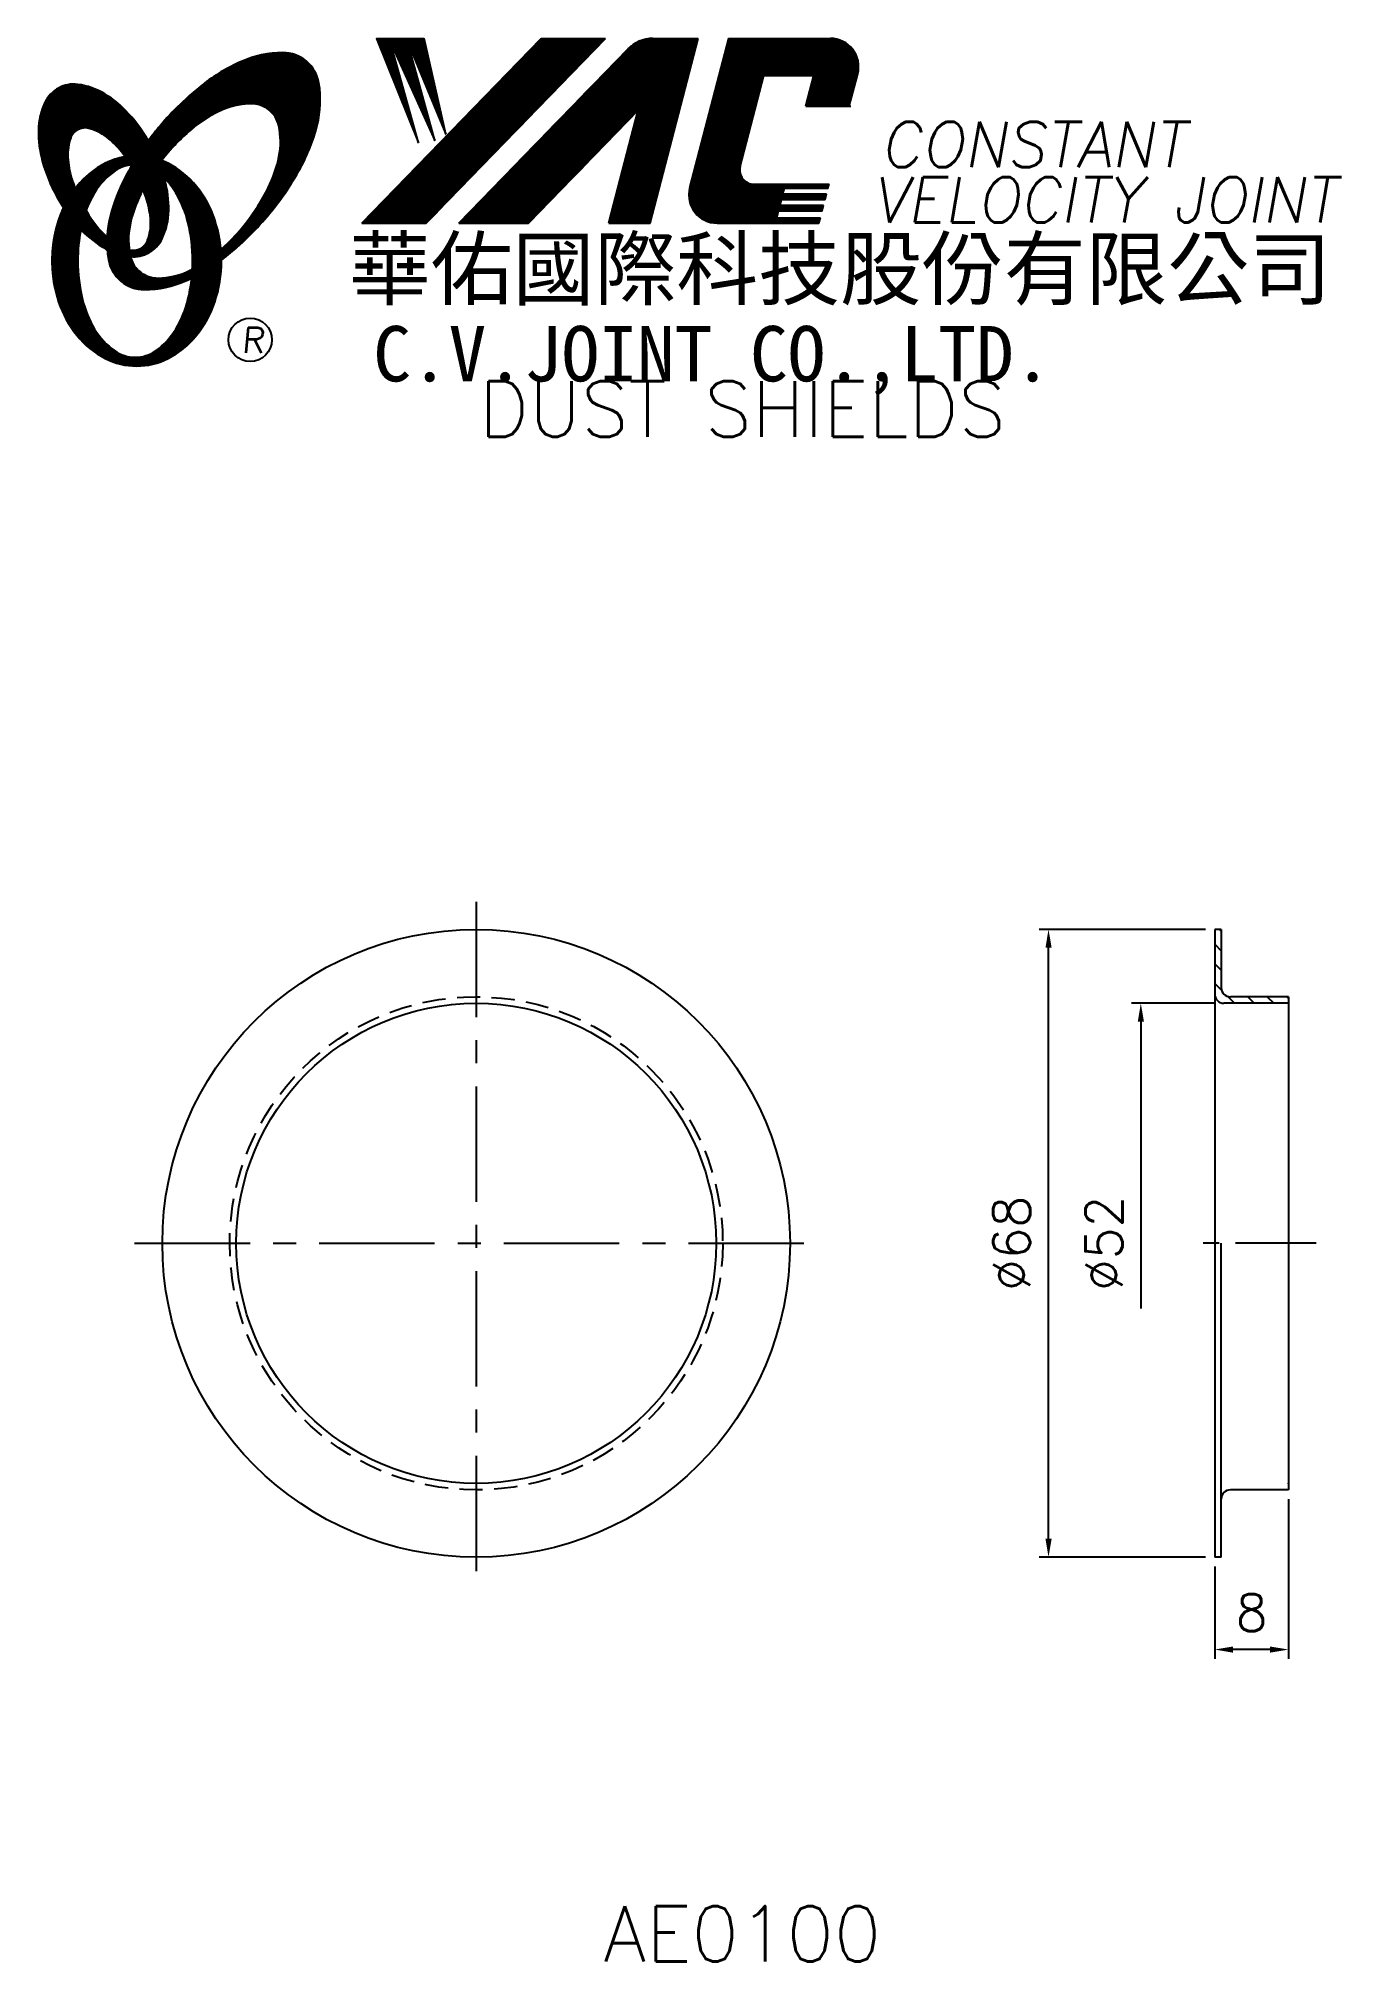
# Model space of a CAD drawing. Extents: x 91 to 233, y -1 to 207.
import ezdxf
from ezdxf.enums import TextEntityAlignment as Align

# ---------------------------------------------------------------- set-up
doc = ezdxf.new("R2010")
doc.units = 0
doc.header["$LTSCALE"] = 10
doc.header["$MEASUREMENT"] = 0
doc.linetypes.add('CENTER', pattern=[2, 1.25, -0.25, 0.25, -0.25])
doc.linetypes.add('HIDDEN', pattern=[0.375, 0.25, -0.125])
doc.layers.get('0').update_dxf_attribs({"linetype": 'CONTINUOUS'})
doc.layers.get('DEFPOINTS').update_dxf_attribs({"linetype": 'CONTINUOUS'})
doc.layers.add('4', color=4, linetype='CONTINUOUS')
doc.styles.add('CHINA', font='KAIU.TTF')
doc.styles.add('ITALICC', font='simplex.shx')
doc.dimstyles.new('STANDARD$0', dxfattribs={"dimtxt": 4, "dimasz": 2, "dimexe": 1, "dimexo": 1, "dimgap": 2, "dimtad": 1, "dimdec": 4, "dimzin": 10, "dimtxsty": 'ITALICC', "dimcen": 2, "dimclrd": 5, "dimclre": 5, "dimclrt": 18, "dimaunit": 1, "dimazin": 3, "dimtp": 0.1, "dimtfac": 0.7, "dimtdec": 4, "dimtmove": 0, "dimatfit": 3, "dimtolj": 1, "dimtzin": 10})
pattern_1 = [(45, (-7.544421, -0.25177), (-0.00883883476, 0.00883883476), [])]
pattern_2 = [(45, (161.046125, -36.55618), (-0.00727476112, 0.00727476112), [])]

# ---------------------------------------------------------------- blocks, each defined once
blk = doc.blocks.new('*D14')
at = {"color": 5, "linetype": 'BYBLOCK'}
for p, q in [((226.91, 48.99), (226.91, 31.69)), ((218.91, 41.69), (218.91, 31.69)), ((224.91, 32.69), (220.91, 32.69))]:
    blk.add_line(p, q, dxfattribs=at)
for points in [[(220.91, 33.02), (220.91, 32.35), (218.91, 32.69)], [(224.91, 33.02), (224.91, 32.35), (226.91, 32.69)]]:
    blk.add_solid(points, dxfattribs=at)
at = {"layer": 'DEFPOINTS', "color": 0, "linetype": 'BYBLOCK'}
for p in [(226.91, 49.99), (218.91, 42.69), (218.91, 32.69)]:
    blk.add_point(p, dxfattribs=at)
at = {"color": 18, "linetype": 'BYBLOCK', "insert": (222.91, 36.69), "char_height": 4, "attachment_point": 5, "style": 'ITALICC'}
blk.add_mtext('\\A1;8', dxfattribs=at)
blk = doc.blocks.new('*D15')
at = {"color": 5, "linetype": 'BYBLOCK'}
for p, q in [((217.91, 110.69), (199.91, 110.69)), ((200.91, 44.69), (200.91, 108.69)), ((217.91, 42.69), (199.91, 42.69))]:
    blk.add_line(p, q, dxfattribs=at)
for points in [[(200.58, 108.69), (201.25, 108.69), (200.91, 110.69)], [(200.58, 44.69), (201.25, 44.69), (200.91, 42.69)]]:
    blk.add_solid(points, dxfattribs=at)
at = {"layer": 'DEFPOINTS', "color": 0, "linetype": 'BYBLOCK'}
for p in [(200.91, 110.69), (218.91, 110.69), (218.91, 42.69)]:
    blk.add_point(p, dxfattribs=at)
at = {"color": 18, "linetype": 'BYBLOCK', "insert": (196.91, 76.69), "char_height": 4, "attachment_point": 5, "rotation": 90, "style": 'ITALICC'}
blk.add_mtext('\\A1;∅68', dxfattribs=at)
blk = doc.blocks.new('*D16')
at = {"color": 5, "linetype": 'BYBLOCK'}
for p, q in [((218.91, 102.69), (209.91, 102.69)), ((210.91, 100.69), (210.91, 69.64))]:
    blk.add_line(p, q, dxfattribs=at)
blk.add_solid([(210.58, 100.69), (211.25, 100.69), (210.91, 102.69)], dxfattribs=at)
at = {"layer": 'DEFPOINTS', "color": 0, "linetype": 'BYBLOCK'}
for p in [(210.91, 102.69), (219.91, 102.69), (218.91, 50.69)]:
    blk.add_point(p, dxfattribs=at)
at = {"color": 18, "linetype": 'BYBLOCK', "insert": (206.91, 76.69), "char_height": 4, "attachment_point": 5, "rotation": 90, "style": 'ITALICC'}
blk.add_mtext('\\A1;∅52', dxfattribs=at)

msp = doc.modelspace()

# ---------------------------------------------------------------- hatches: boundary and pattern name
at = {"layer": '4', "linetype": 'CONTINUOUS'}
h = msp.add_hatch(dxfattribs=at)
h.set_pattern_fill('ANSI31', color=5, scale=0.1, style=0)
h.set_pattern_definition(pattern_1)
h.paths.add_polyline_path([(152.91428, 207.17921), (145.95698, 207.17921), (126.54037, 187.17545), (133.49768, 187.17545)])
h.paths.add_polyline_path([(156.46118, 199.41364), (153.2808, 187.17545), (157.76179, 187.17545), (162.96022, 207.17921), (158.0635, 207.17921, 0.202785967), (155.32942, 206.0228), (137.03529, 187.17545), (144.5822, 187.17545)])
h.paths.add_polyline_path([(170.08828, 203.1808), (175.482, 203.1808), (174.61298, 199.83678), (179.3298, 199.83678), (180.24652, 203.36434, 0.490800957), (177.29632, 207.17921), (166.26201, 207.17921), (162.05495, 190.99032, 0.490800957), (165.00515, 187.17545), (176.03947, 187.17545), (176.19391, 187.76976), (171.47709, 187.76976), (171.67046, 188.51385), (176.38728, 188.51385), (176.54584, 189.12399), (171.82902, 189.12399), (171.99026, 189.74446), (176.70708, 189.74446), (176.86326, 190.34545), (172.14644, 190.34545), (172.30324, 190.94882), (177.02006, 190.94882), (177.1368, 191.39802), (168.99705, 191.39802, -0.490800957), (167.52195, 193.30545)])
h = msp.add_hatch(dxfattribs=at)
h.set_pattern_fill('ANSI31', color=1, scale=0.1, style=0)
h.set_pattern_definition(pattern_1)
h.paths.add_polyline_path([(133.27235, 207.17921), (128.09502, 207.17921), (132.66578, 195.87547), (129.59985, 206.83346), (134.43459, 196.11113), (131.48657, 206.83346), (135.61379, 196.8181)])
h = msp.add_hatch(dxfattribs=at)
h.set_pattern_fill('ANSI31', color=5, scale=0.082305, style=0)
h.set_pattern_definition([(45, (-7.544421, -0.25177), (-0.00727476112, 0.00727476112), [])])
h.paths.add_polyline_path([(114.49105, 200.11673, -0.172879177), (116.43252, 199.45817, -0.172879177), (117.51982, 197.72012, -0.104527385), (117.54759, 194.39193, -0.065680101), (116.37806, 190.98997, -0.051823203), (113.93765, 187.14758, -0.044272532), (111.26268, 184.32125, -0.020203161), (111.31626, 183.18333, 0.006517006), (111.72081, 183.4954, 0.049863361), (116.27423, 187.90846, 0.049863361), (119.86387, 193.13563, 0.063682799), (121.68492, 197.76298, 0.103597411), (121.87421, 202.34695, 0.177892575), (120.52561, 204.71722, 0.177892575), (117.96322, 205.65055, 0.103597411), (113.47542, 204.69751, 0.063682799), (109.21767, 202.12843, 0.049863361), (104.66425, 197.71537, 0.016070017), (103.39355, 196.10906, -0.007061632), (103.64083, 195.67203, -0.031648676), (104.59342, 193.63545, -0.008069351), (105.02533, 194.19976, -0.051823203), (108.2037, 197.45822, -0.065680101), (111.24563, 199.37857, -0.104527385)])
h.paths.add_polyline_path([(101.41538, 186.95542, -0.065680101), (102.58491, 190.35737, -0.006063428), (102.82885, 190.83239, 0.027613469), (102.10202, 192.42046, 0.017011252), (101.5686, 193.35543, 0.007829282), (101.07461, 192.48821, 0.063682799), (99.25357, 187.86086, 0.103597411), (99.06427, 183.27689, 0.177892575), (100.41288, 180.90661, 0.177892575), (102.97527, 179.97328, 0.103597411), (107.46307, 180.92633, 0.008811776), (108.09003, 181.21641, 0.013922709), (108.16736, 182.18621, -0.009086703), (107.71734, 181.96877, -0.104527385), (104.47193, 181.23061, -0.172879177), (102.53045, 181.88917, -0.172879177), (101.44316, 183.62722, -0.104527385)])
h = msp.add_hatch(dxfattribs=at)
h.set_pattern_fill('ANSI31', color=3, scale=0.082305, style=0)
h.set_pattern_definition(pattern_2)
h.paths.add_polyline_path([(98.69455, 201.16757, 0.106488277), (95.75267, 202.20614, 0.158297415), (93.66247, 201.8111, 0.158297415), (92.20314, 200.26341, 0.106488277), (91.49232, 197.22564, 0.071723199), (91.91037, 193.91269, 0.058080454), (93.45535, 190.0973, 0.058080454), (95.8364, 186.73951, 0.071723199), (98.40164, 184.60176, 0.020895977), (98.94183, 184.29977, -0.030777155), (98.92592, 185.67599, -0.042059526), (97.82956, 186.83875, -0.04691039), (96.2104, 189.3199, -0.04691039), (95.08212, 192.05938, -0.060581117), (94.68002, 194.32145, -0.10187153), (94.99164, 196.40965, -0.185892489), (95.77173, 197.30129, -0.185892489), (96.94837, 197.43941, -0.10187153), (98.84602, 196.51388, -0.060581117), (100.48285, 194.90161, -0.04691039), (102.10202, 192.42046, -0.04691039), (103.2303, 189.68097, -0.060581117), (103.6324, 187.4189, -0.10187153), (103.32078, 185.3307, -0.185892489), (102.54069, 184.43906, -0.185892489), (101.36404, 184.30094, -0.002013383), (101.32324, 184.31157, 0.021593804), (101.44316, 183.62722, 0.006477741), (101.46116, 183.55019, 0.14950097), (103.43372, 183.95823, 0.158297415), (104.89305, 185.50592, 0.106488277), (105.60386, 188.54368, 0.071723199), (105.18582, 191.85664, 0.058080454), (103.64083, 195.67203, 0.058080454), (101.25979, 199.02982, 0.071723199)])
h = msp.add_hatch(dxfattribs=at)
h.set_pattern_fill('ANSI31', color=1, scale=0.082305, style=0)
h.set_pattern_definition(pattern_2)
h.paths.add_polyline_path([(99.78817, 192.84412, -0.120168026), (101.47996, 193.49751, 0.016865385), (100.8802, 194.38025, 0.076648372), (98.72398, 193.66133, 0.104809576), (95.63952, 191.14823, 0.005838257), (95.47258, 190.93603, 0.028089978), (96.2104, 189.3199, 0.014237292), (96.65253, 188.53485, -0.045767751), (97.57771, 190.47169, -0.106890197)])
h.paths.add_polyline_path([(95.7568, 183.0895, -0.048711043), (96.08691, 186.46984, -0.007865741), (95.8364, 186.73951, -0.037695478), (94.20053, 188.85827, 0.03042545), (93.6752, 187.55429, 0.080710289), (92.94976, 183.0895, 0.080710289), (93.6752, 178.62471, 0.089265679), (95.63952, 175.03077, 0.104809576), (98.72398, 172.51767, 0.11926607), (102.13317, 171.69274, 0.11926607), (105.54236, 172.51767, 0.104809576), (108.62682, 175.03077, 0.089265679), (110.59114, 178.62471, 0.080710289), (111.31657, 183.0895, 0.080710289), (110.59114, 187.55429, 0.089265679), (108.62682, 191.14823, 0.104809576), (105.54236, 193.66133, 0.025513357), (104.84912, 193.97408, 0.004818181), (104.59342, 193.63545, -0.023722145), (105.13464, 192.0387, -0.065307489), (106.36982, 190.47169, -0.073950765), (107.68227, 187.27396, -0.060532391), (108.19072, 183.0895, -0.060532391), (107.68227, 178.90504, -0.073950765), (106.36982, 175.70731, -0.106890197), (104.15935, 173.33488, -0.153118262), (101.97376, 172.64951, -0.153118262), (99.78817, 173.33488, -0.106890197), (97.57771, 175.70731, -0.073950765), (96.26526, 178.90504, -0.060532391)])
h = msp.add_hatch(dxfattribs=at)
h.set_pattern_fill('ANSI31', color=5, scale=12, angle=90, style=0)
h.set_pattern_definition([(135, (-1.4166, 0.6027), (-1.06066, -1.06066), [])])
h.paths.add_polyline_path([(226.91201, 102.68512), (226.91201, 103.38512), (220.61201, 103.38512, -0.414213562), (219.61201, 104.38512), (219.61201, 110.68512), (218.91201, 110.68512), (218.91201, 103.68512, 0.414213562), (219.91201, 102.68512)])

# ---------------------------------------------------------------- linework, layer by layer
at = {"layer": '4', "color": 5, "linetype": 'CONTINUOUS'}
for p, q in [((126.54037, 187.17545), (145.95698, 207.17921)), ((133.49768, 187.17545), (152.91428, 207.17921)), ((145.95698, 207.17921), (152.91428, 207.17921)), ((157.76179, 187.17545), (162.96022, 207.17921)), ((158.0635, 207.17921), (162.96022, 207.17921)), ((162.05495, 190.99032), (166.26201, 207.17921)), ((166.26201, 207.17921), (177.29632, 207.17921)), ((137.03529, 187.17545), (155.32942, 206.0228)), ((167.52195, 193.30545), (170.08828, 203.1808)), ((170.08828, 203.1808), (175.482, 203.1808)), ((174.61298, 199.83678), (175.482, 203.1808)), ((179.3298, 199.83678), (180.24652, 203.36434)), ((144.5822, 187.17545), (156.46118, 199.41364)), ((153.2808, 187.17545), (156.46118, 199.41364)), ((174.61298, 199.83678), (179.48023, 199.83678)), ((168.99705, 191.39802), (177.1368, 191.39802)), ((171.82902, 189.12399), (171.99026, 189.74446)), ((171.99026, 189.74446), (176.70708, 189.74446)), ((172.14644, 190.34545), (172.30324, 190.94882)), ((172.14644, 190.34545), (176.86326, 190.34545)), ((172.30324, 190.94882), (177.02006, 190.94882)), ((176.70708, 189.74446), (176.86326, 190.34545)), ((177.02006, 190.94882), (177.1368, 191.39802)), ((171.47709, 187.76976), (171.67046, 188.51385)), ((171.47709, 187.76976), (176.19391, 187.76976)), ((171.67046, 188.51385), (176.38728, 188.51385)), ((171.82902, 189.12399), (176.54584, 189.12399)), ((176.03947, 187.17545), (176.19391, 187.76976)), ((176.38728, 188.51385), (176.54584, 189.12399)), ((126.54037, 187.17545), (133.49768, 187.17545)), ((137.03529, 187.17545), (144.5822, 187.17545)), ((153.2808, 187.17545), (157.76179, 187.17545)), ((165.00515, 187.17545), (176.03947, 187.17545))]:
    msp.add_line(p, q, dxfattribs=at)
at = {"layer": '4', "color": 1, "linetype": 'CONTINUOUS'}
for p, q in [((128.09502, 207.17921), (133.27235, 207.17921)), ((128.09502, 207.17921), (132.66578, 195.87547)), ((132.66578, 195.87547), (129.59985, 206.83346)), ((129.59985, 206.83346), (134.43459, 196.11113)), ((134.43459, 196.11113), (131.48657, 206.83346)), ((131.48657, 206.83346), (135.61379, 196.8181)), ((135.61379, 196.8181), (133.27235, 207.17921))]:
    msp.add_line(p, q, dxfattribs=at)
at = {"layer": '4', "color": 5, "linetype": 'CENTER'}
for p, q in [((138.91203, 113.68512), (138.91203, 39.68512)), ((101.91203, 76.68512), (175.91203, 76.68512))]:
    msp.add_line(p, q, dxfattribs=at)
at = {"layer": '4', "color": 7, "linetype": 'CONTINUOUS'}
for p, q in [((218.91201, 110.68512), (218.91201, 42.68512)), ((219.61201, 110.68512), (218.91201, 110.68512)), ((219.61201, 110.68512), (219.61201, 104.38512)), ((226.91201, 102.68512), (219.91201, 102.68512)), ((226.91201, 103.38512), (220.61201, 103.38512)), ((226.91201, 103.38512), (226.91201, 49.98512)), ((219.61201, 42.68512), (219.61201, 76.68512)), ((226.91201, 49.98512), (220.61201, 49.98512)), ((219.61201, 42.68512), (218.91201, 42.68512))]:
    msp.add_line(p, q, dxfattribs=at)
at = {"layer": '4', "color": 5, "linetype": 'CENTER', "ltscale": 0.7}
msp.add_line((229.91201, 76.68512), (215.91201, 76.68512), dxfattribs=at)
at = {"layer": '4', "color": 5, "linetype": 'CONTINUOUS'}
for points in [[(111.31626, 183.18333, 0.006517006), (111.72081, 183.4954, 0.049863361), (116.27423, 187.90846, 0.049863361), (119.86387, 193.13563, 0.063682799), (121.68492, 197.76298, 0.103597411), (121.87421, 202.34695, 0.177892575), (120.52561, 204.71722, 0.177892575), (117.96322, 205.65055, 0.103597411), (113.47542, 204.69751, 0.063682799), (109.21767, 202.12843, 0.049863361), (104.66425, 197.71537, 0.016070017), (103.39355, 196.10906)], [(111.26268, 184.32125, 0.044272532), (113.93765, 187.14758, 0.051823203), (116.37806, 190.98997, 0.065680101), (117.54759, 194.39193, 0.104527385), (117.51982, 197.72012, 0.172879177), (116.43252, 199.45817, 0.172879177), (114.49105, 200.11673, 0.104527385), (111.24563, 199.37857, 0.065680101), (108.2037, 197.45822, 0.051823203), (105.02533, 194.19976, 0.008069351), (104.59342, 193.63545)], [(101.5686, 193.35543, 0.007829282), (101.07461, 192.48821, 0.063682799), (99.25357, 187.86086, 0.103597411), (99.06427, 183.27689, 0.177892575), (100.41288, 180.90661, 0.177892575), (102.97527, 179.97328, 0.103597411), (107.46307, 180.92633, 0.008811776), (108.09003, 181.21641, 0.008811776)], [(102.82885, 190.83239, 0.006063428), (102.58491, 190.35737, 0.065680101), (101.41538, 186.95542, 0.104527385), (101.44316, 183.62722, 0.172879177), (102.53045, 181.88917, 0.172879177), (104.47193, 181.23061, 0.104527385), (107.71734, 181.96877, 0.009086703), (108.16736, 182.18621, 0.009086703)]]:
    msp.add_lwpolyline(points, format="xyb", dxfattribs=at)
at = {"layer": '4', "color": 3, "linetype": 'CONTINUOUS'}
for points in [[(101.46116, 183.55019, 0.14950097), (103.43372, 183.95823, 0.158297415), (104.89305, 185.50592, 0.106488277), (105.60386, 188.54368, 0.071723199), (105.18582, 191.85664, 0.058080454), (103.64083, 195.67203, 0.058080454), (101.25979, 199.02982, 0.071723199), (98.69455, 201.16757, 0.106488277), (95.75267, 202.20614, 0.158297415), (93.66247, 201.8111, 0.158297415), (92.20314, 200.26341, 0.106488277), (91.49232, 197.22564, 0.071723199), (91.91037, 193.91269, 0.058080454), (93.45535, 190.0973, 0.058080454), (95.8364, 186.73951, 0.071723199), (98.40164, 184.60176, 0.020895977), (98.94183, 184.29977, 0.020895977)], [(101.32324, 184.31157, 0.002013383), (101.36404, 184.30094, 0.185892489), (102.54069, 184.43906, 0.185892489), (103.32078, 185.3307, 0.10187153), (103.6324, 187.4189, 0.060581117), (103.2303, 189.68097, 0.04691039), (102.10202, 192.42046, 0.04691039), (100.48285, 194.90161, 0.060581117), (98.84602, 196.51388, 0.10187153), (96.94837, 197.43941, 0.185892489), (95.77173, 197.30129, 0.185892489), (94.99164, 196.40965, 0.10187153), (94.68002, 194.32145, 0.060581117), (95.08212, 192.05938, 0.04691039), (96.2104, 189.3199, 0.04691039), (97.82956, 186.83875, 0.042059526), (98.92592, 185.67599, 0.042059526)]]:
    msp.add_lwpolyline(points, format="xyb", dxfattribs=at)
at = {"layer": '4', "color": 1, "linetype": 'CONTINUOUS'}
for points in [[(94.20053, 188.85827, 0.03042545), (93.6752, 187.55429, 0.080710289), (92.94976, 183.0895, 0.080710289), (93.6752, 178.62471, 0.089265679), (95.63952, 175.03077, 0.104809576), (98.72398, 172.51767, 0.11926607), (102.13317, 171.69274, 0.11926607), (105.54236, 172.51767, 0.104809576), (108.62682, 175.03077, 0.089265679), (110.59114, 178.62471, 0.080710289), (111.31657, 183.0895, 0.080710289), (110.59114, 187.55429, 0.089265679), (108.62682, 191.14823, 0.104809576), (105.54236, 193.66133, 0.025513357), (104.84912, 193.97408, 0.025513357)], [(100.8802, 194.38025, 0.076648372), (98.72398, 193.66133, 0.104809576), (95.63952, 191.14823, 0.005838257), (95.47258, 190.93603, 0.005838257)], [(96.08691, 186.46984, 0.048711043), (95.7568, 183.0895, 0.060532391), (96.26526, 178.90504, 0.073950765), (97.57771, 175.70731, 0.106890197), (99.78817, 173.33488, 0.153118262), (101.97376, 172.64951, 0.153118262), (104.15935, 173.33488, 0.106890197), (106.36982, 175.70731, 0.073950765), (107.68227, 178.90504, 0.060532391), (108.19072, 183.0895, 0.060532391), (107.68227, 187.27396, 0.073950765), (106.36982, 190.47169, 0.065307489), (105.13464, 192.0387)], [(101.47996, 193.49751, 0.120168026), (99.78817, 192.84412, 0.106890197), (97.57771, 190.47169, 0.045767751), (96.65253, 188.53485, 0.045767751)]]:
    msp.add_lwpolyline(points, format="xyb", dxfattribs=at)
at = {"layer": '4', "color": 5, "linetype": 'CONTINUOUS'}
msp.add_circle((114.43741, 174.54378), 2.35282, dxfattribs=at)
at = {"layer": '4', "color": 7, "linetype": 'CONTINUOUS'}
for radius in [34, 26]:
    msp.add_circle((138.91203, 76.68512), radius, dxfattribs=at)
at = {"layer": '4', "color": 5, "linetype": 'HIDDEN'}
msp.add_circle((138.91203, 76.68512), 26.7, dxfattribs=at)
at = {"layer": '4', "color": 5, "linetype": 'CONTINUOUS'}
for centre, radius, start, end in [((158.0635, 203.36897), 3.81024, 90, 135.8533387), ((177.29632, 204.13102), 3.04819, 345.4326059, 90), ((168.99705, 192.92211), 1.5241, 165.4326059, 270), ((165.00515, 190.22365), 3.04819, 165.4326059, 270)]:
    msp.add_arc(centre, radius, start, end, dxfattribs=at)
at = {"layer": '4', "color": 7, "linetype": 'CONTINUOUS'}
for centre, start, end in [((220.61201, 104.38512), 180, 270), ((219.91201, 103.68512), 180, 270), ((220.61201, 48.98512), 90, 180)]:
    msp.add_arc(centre, 1, start, end, dxfattribs=at)
msp.add_point((226.91201, 50.68512), dxfattribs=at)

# ---------------------------------------------------------------- texts
at = {"layer": '4', "color": 5, "linetype": 'CONTINUOUS', "style": 'ITALICC'}
for s, height, oblique, p in [('CONSTANT', 4.9, 10, (182.68918, 193.24592)), ('VELOCITY JOINT', 4.9, 10, (181.81095, 187.25054)), ('R', 2.75625, 5, (113.47872, 173.13418))]:
    msp.add_text(s, height=height, dxfattribs=dict(at, oblique=oblique)).set_placement(p)
at = {"layer": '4', "color": 7, "linetype": 'CONTINUOUS', "style": 'CHINA'}
for s, height, p in [('華佑國際科技股份有限公司', 6.5, (125.12701, 178.9856)), ('C.V.JOINT CO.,LTD.', 6, (127.75565, 170.03939))]:
    msp.add_text(s, height=height, dxfattribs=at).set_placement(p)
at = {"layer": '4', "color": 18, "linetype": 'CONTINUOUS', "style": 'ITALICC'}
for s, p in [('DUST SHIELDS', (167.75837, 164.04657)), ('AE0100', (167.75837, -1.10082))]:
    msp.add_text(s, height=6, dxfattribs=at).set_placement(p, align=Align.CENTER)

# ---------------------------------------------------------------- dimensions: what is measured, and where the dimension line sits
at = {"layer": '4', "color": 7, "linetype": 'CONTINUOUS'}
dim = msp.add_linear_dim(base=(200.91203, 110.68512), p1=(218.91201, 42.68512), p2=(218.91201, 110.68512), angle=90, text='%%C68', dimstyle='STANDARD$0', dxfattribs=at)
dim.commit()
dim.dimension.update_dxf_attribs({"geometry": '*D15', "text_midpoint": (196.91203, 76.68512)})
dim = msp.add_linear_dim(base=(210.91207, 102.68512), p1=(218.91201, 50.68512), p2=(219.91201, 102.68512), angle=90, text='%%C52', dimstyle='STANDARD$0', override={"dimcen": -2, "dimse1": 1, "dimsd1": 1}, dxfattribs=at)
dim.commit()
dim.dimension.update_dxf_attribs({"geometry": '*D16', "text_midpoint": (206.91207, 76.68512)})
dim = msp.add_linear_dim(base=(218.91201, 32.68515), p1=(226.91201, 49.98512), p2=(218.91201, 42.68512), text='8', dimstyle='STANDARD$0', dxfattribs=at)
dim.commit()
dim.dimension.update_dxf_attribs({"geometry": '*D14', "text_midpoint": (222.91201, 36.68515)})

doc.saveas('drawing.dxf')
